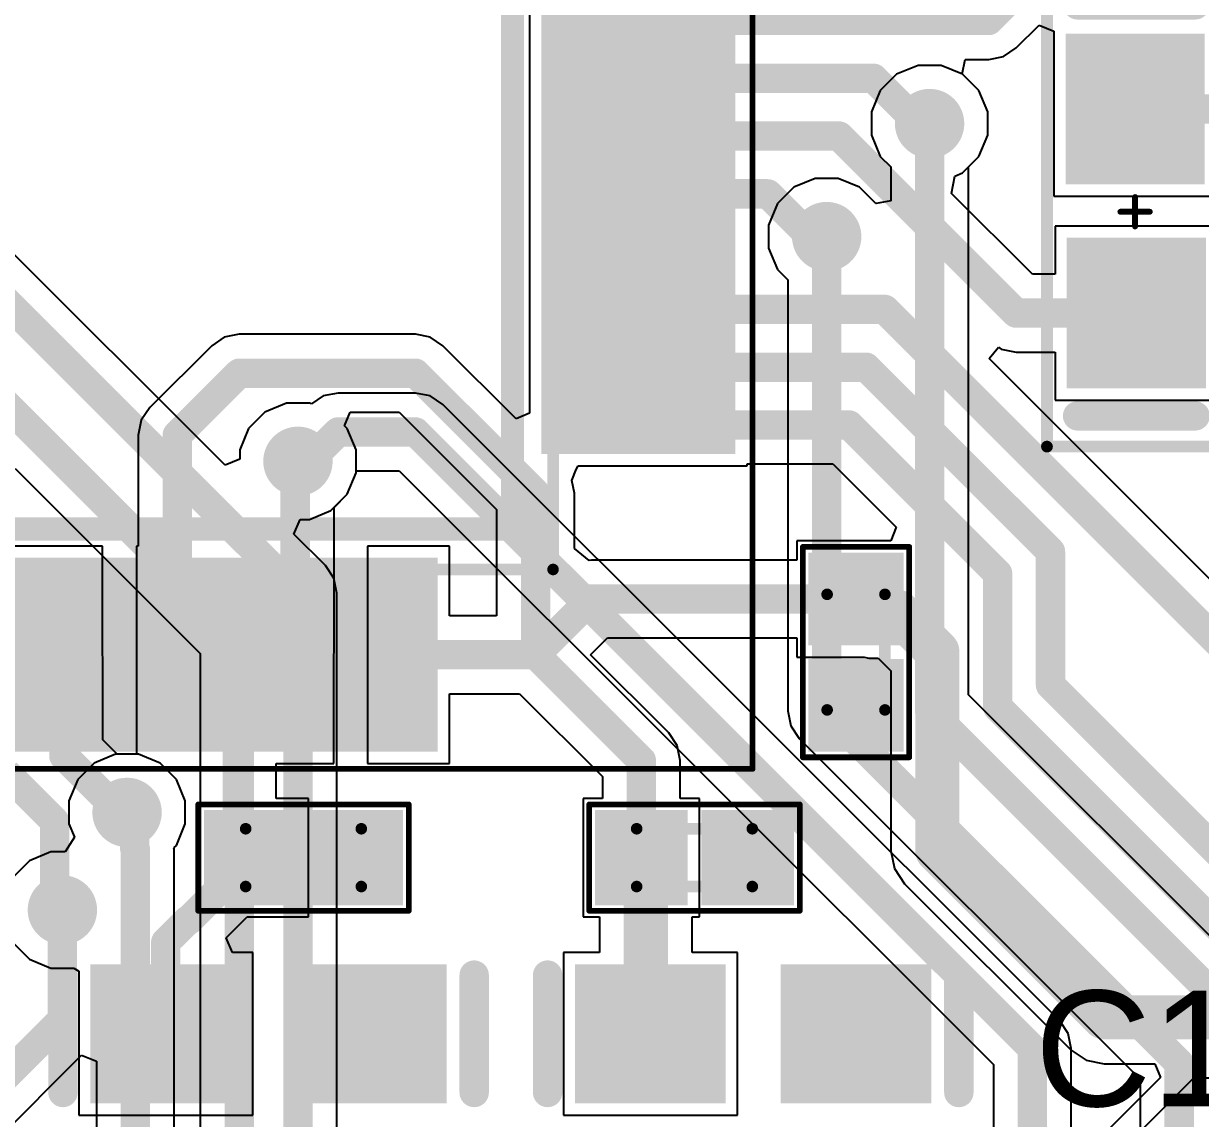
# Model space of a CAD drawing. Header units: millimetres. Extents: x -1.58 to 1.58, y -1.38 to 3.35.
# Drawn here: x 0.0166 to 0.4173, y 1.9712 to 2.3441 of the extents above; entities that cross this region are included whole.
import ezdxf

# ---------------------------------------------------------------- set-up
doc = ezdxf.new("R2010")
doc.units = ezdxf.units.MM
doc.header["$MEASUREMENT"] = 0
for name, color, linetype in [('BottomLayer', 5, 'Continuous'), ('Mechanical13', 56, 'Continuous'), ('Mechanical15', 56, 'Continuous'), ('TopLayer', 1, 'Continuous'), ('TopOverlay', 2, 'Continuous'), ('TopPaste', 8, 'Continuous'), ('TopSolder', 216, 'Continuous'), ('ViaHoleLayer', 16, 'Continuous')]:
    doc.layers.add(name, color=color, linetype=linetype)
doc.styles.add('Arial', font='arial.ttf', dxfattribs={"height": 0.2})

# ---------------------------------------------------------------- blocks, each defined once
blk = doc.blocks.new('RESISTOR_0603_33')
at = {"layer": 'TopLayer'}
for points in [[(-0.05618, -0.02012), (-0.05618, 0.01925), (-0.01287, 0.01925), (-0.01287, -0.02012)], [(0.01335, -0.01969), (0.01335, 0.01969), (0.05665, 0.01969), (0.05665, -0.01969)]]:
    blk.add_hatch(color=1, dxfattribs=at).paths.add_polyline_path(points)
at = {"layer": 'TopPaste'}
for points in [[(-0.05618, -0.02012), (-0.05618, 0.01925), (-0.01287, 0.01925), (-0.01287, -0.02012)], [(0.01335, -0.01969), (0.01335, 0.01969), (0.05665, 0.01969), (0.05665, -0.01969)]]:
    blk.add_hatch(color=8, dxfattribs=at).paths.add_polyline_path(points)
at = {"layer": 'TopSolder'}
for points in [[(-0.06018, -0.02412), (-0.06018, 0.02325), (-0.00887, 0.02325), (-0.00887, -0.02412)], [(0.00935, -0.02369), (0.00935, 0.02369), (0.06065, 0.02369), (0.06065, -0.02369)]]:
    blk.add_hatch(color=216, dxfattribs=at).paths.add_polyline_path(points)
at = {"layer": 'Mechanical15', "const_width": 0.004}
for points in [[(-0.08, 0.03), (-0.08, -0.03)], [(-0.08, 0.03), (0.08, 0.03)], [(0.08, 0.03), (0.08, -0.03)], [(-0.08, -0.03), (0.08, -0.03)]]:
    blk.add_lwpolyline(points, dxfattribs=at)
at = {"layer": 'Mechanical15', "const_width": 0.002}
for points in [[(-0.081, 0.03, 1), (-0.079, 0.03, 1)], [(-0.081, 0.03, 1), (-0.079, 0.03, 1)], [(0.079, 0.03, 1), (0.081, 0.03, 1)], [(0.079, 0.03, 1), (0.081, 0.03, 1)], [(-0.081, -0.03, 1), (-0.079, -0.03, 1)], [(-0.081, -0.03, 1), (-0.079, -0.03, 1)], [(0.079, -0.03, 1), (0.081, -0.03, 1)], [(0.079, -0.03, 1), (0.081, -0.03, 1)]]:
    blk.add_lwpolyline(points, format="xyb", close=True, dxfattribs=at)
at = {"layer": 'TopOverlay'}
for points, const_width in [([(-0.06953, 0.01957), (-0.06953, -0.02043)], 0.01), ([(0.07047, 0.01957), (0.07047, -0.02043)], 0.01), ([(0, 0.005), (0, -0.005)], 0.002), ([(-0.005, 0), (0.005, 0)], 0.002)]:
    blk.add_lwpolyline(points, dxfattribs=dict(at, const_width=const_width))
for points, const_width in [([(-0.07203, 0.01957, 1), (-0.06703, 0.01957, 1)], 0.005), ([(0.06797, 0.01957, 1), (0.07297, 0.01957, 1)], 0.005), ([(-0.0005, 0.005, 1), (0.0005, 0.005, 1)], 0.001), ([(-0.0055, 0, 1), (-0.0045, 0, 1)], 0.001), ([(0.0045, 0, 1), (0.0055, 0, 1)], 0.001), ([(-0.0005, -0.005, 1), (0.0005, -0.005, 1)], 0.001), ([(-0.07203, -0.02043, 1), (-0.06703, -0.02043, 1)], 0.005), ([(0.06797, -0.02043, 1), (0.07297, -0.02043, 1)], 0.005)]:
    blk.add_lwpolyline(points, format="xyb", close=True, dxfattribs=dict(at, const_width=const_width))
blk = doc.blocks.new('QFP50P1200X1200X160_64N_72')
at = {"layer": 'TopLayer'}
for points in [[(0.19687, -0.00394), (0.25494, -0.00394), (0.25494, -0.01575), (0.19687, -0.01575)], [(0.19687, -0.02362), (0.25494, -0.02362), (0.25494, -0.03543), (0.19687, -0.03543)], [(0.19687, -0.04331), (0.25494, -0.04331), (0.25494, -0.05512), (0.19687, -0.05512)], [(0.19687, -0.06299), (0.25494, -0.06299), (0.25494, -0.0748), (0.19687, -0.0748)], [(0.19687, -0.08268), (0.25494, -0.08268), (0.25494, -0.09449), (0.19687, -0.09449)], [(0.19687, -0.10236), (0.25494, -0.10236), (0.25494, -0.11417), (0.19687, -0.11417)], [(0.19687, -0.12205), (0.25494, -0.12205), (0.25494, -0.13386), (0.19687, -0.13386)], [(0.19687, -0.14173), (0.25494, -0.14173), (0.25494, -0.15354), (0.19687, -0.15354)], [(0.02362, -0.25494), (0.02362, -0.19687), (0.03543, -0.19687), (0.03543, -0.25494)], [(0.04331, -0.25494), (0.04331, -0.19687), (0.05512, -0.19687), (0.05512, -0.25494)], [(0.06299, -0.25494), (0.06299, -0.19687), (0.0748, -0.19687), (0.0748, -0.25494)], [(0.08268, -0.25494), (0.08268, -0.19687), (0.09449, -0.19687), (0.09449, -0.25494)], [(0.10236, -0.25494), (0.10236, -0.19687), (0.11417, -0.19687), (0.11417, -0.25494)], [(0.12205, -0.25494), (0.12205, -0.19687), (0.13386, -0.19687), (0.13386, -0.25494)], [(0.14173, -0.25494), (0.14173, -0.19687), (0.15354, -0.19687), (0.15354, -0.25494)]]:
    blk.add_hatch(color=1, dxfattribs=at).paths.add_polyline_path(points)
at = {"layer": 'TopPaste'}
for points in [[(0.19687, -0.00394), (0.25494, -0.00394), (0.25494, -0.01575), (0.19687, -0.01575)], [(0.19687, -0.02362), (0.25494, -0.02362), (0.25494, -0.03543), (0.19687, -0.03543)], [(0.19687, -0.04331), (0.25494, -0.04331), (0.25494, -0.05512), (0.19687, -0.05512)], [(0.19687, -0.06299), (0.25494, -0.06299), (0.25494, -0.0748), (0.19687, -0.0748)], [(0.19687, -0.08268), (0.25494, -0.08268), (0.25494, -0.09449), (0.19687, -0.09449)], [(0.19687, -0.10236), (0.25494, -0.10236), (0.25494, -0.11417), (0.19687, -0.11417)], [(0.19687, -0.12205), (0.25494, -0.12205), (0.25494, -0.13386), (0.19687, -0.13386)], [(0.19687, -0.14173), (0.25494, -0.14173), (0.25494, -0.15354), (0.19687, -0.15354)], [(0.02362, -0.25494), (0.02362, -0.19687), (0.03543, -0.19687), (0.03543, -0.25494)], [(0.04331, -0.25494), (0.04331, -0.19687), (0.05512, -0.19687), (0.05512, -0.25494)], [(0.06299, -0.25494), (0.06299, -0.19687), (0.0748, -0.19687), (0.0748, -0.25494)], [(0.08268, -0.25494), (0.08268, -0.19687), (0.09449, -0.19687), (0.09449, -0.25494)], [(0.10236, -0.25494), (0.10236, -0.19687), (0.11417, -0.19687), (0.11417, -0.25494)], [(0.12205, -0.25494), (0.12205, -0.19687), (0.13386, -0.19687), (0.13386, -0.25494)], [(0.14173, -0.25494), (0.14173, -0.19687), (0.15354, -0.19687), (0.15354, -0.25494)]]:
    blk.add_hatch(color=8, dxfattribs=at).paths.add_polyline_path(points)
at = {"layer": 'TopSolder'}
for points in [[(0.19287, 0.00006), (0.25894, 0.00006), (0.25894, -0.01975), (0.19287, -0.01975)], [(0.19287, -0.01962), (0.25894, -0.01962), (0.25894, -0.03943), (0.19287, -0.03943)], [(0.19287, -0.03931), (0.25894, -0.03931), (0.25894, -0.05912), (0.19287, -0.05912)], [(0.19287, -0.05899), (0.25894, -0.05899), (0.25894, -0.0788), (0.19287, -0.0788)], [(0.19287, -0.07868), (0.25894, -0.07868), (0.25894, -0.09849), (0.19287, -0.09849)], [(0.19287, -0.09836), (0.25894, -0.09836), (0.25894, -0.11817), (0.19287, -0.11817)], [(0.19287, -0.11805), (0.25894, -0.11805), (0.25894, -0.13786), (0.19287, -0.13786)], [(0.19287, -0.13773), (0.25894, -0.13773), (0.25894, -0.15754), (0.19287, -0.15754)], [(-0.00006, -0.25894), (-0.00006, -0.19287), (0.01975, -0.19287), (0.01975, -0.25894)], [(0.01962, -0.25894), (0.01962, -0.19287), (0.03943, -0.19287), (0.03943, -0.25894)], [(0.03931, -0.25894), (0.03931, -0.19287), (0.05912, -0.19287), (0.05912, -0.25894)], [(0.05899, -0.25894), (0.05899, -0.19287), (0.0788, -0.19287), (0.0788, -0.25894)], [(0.07868, -0.25894), (0.07868, -0.19287), (0.09849, -0.19287), (0.09849, -0.25894)], [(0.09836, -0.25894), (0.09836, -0.19287), (0.11817, -0.19287), (0.11817, -0.25894)], [(0.11805, -0.25894), (0.11805, -0.19287), (0.13786, -0.19287), (0.13786, -0.25894)], [(0.13773, -0.25894), (0.13773, -0.19287), (0.15754, -0.19287), (0.15754, -0.25894)]]:
    blk.add_hatch(color=216, dxfattribs=at).paths.add_polyline_path(points)
at = {"layer": 'Mechanical13', "const_width": 0.00394}
for points in [[(0.19685, -0.19685), (0.19685, 0.19685)], [(-0.19685, -0.19685), (0.19685, -0.19685)]]:
    blk.add_lwpolyline(points, dxfattribs=at)
at = {"layer": 'Mechanical13', "const_width": 0.00197}
blk.add_lwpolyline([(0.19587, -0.19685, 1), (0.19783, -0.19685, 1)], format="xyb", close=True, dxfattribs=at)
blk.add_lwpolyline([(0.19587, -0.19685, 1), (0.19783, -0.19685, 1)], format="xyb", close=True, dxfattribs=at)
at = {"layer": 'Mechanical15', "const_width": 0.00197}
for points in [[(0.26476, -0.26476), (0.26476, 0.26476)], [(-0.26476, -0.26476), (0.26476, -0.26476)]]:
    blk.add_lwpolyline(points, dxfattribs=at)
at = {"layer": 'Mechanical15', "const_width": 0.000984}
blk.add_lwpolyline([(0.26427, -0.26476, 1), (0.26526, -0.26476, 1)], format="xyb", close=True, dxfattribs=at)
blk.add_lwpolyline([(0.26427, -0.26476, 1), (0.26526, -0.26476, 1)], format="xyb", close=True, dxfattribs=at)
at = {"layer": 'TopOverlay', "const_width": 0.00787}
for points in [[(0.18307, -0.18307), (0.18307, 0.18307)], [(-0.18307, -0.18307), (0.18307, -0.18307)]]:
    blk.add_lwpolyline(points, dxfattribs=at)
at = {"layer": 'TopOverlay', "const_width": 0.00394}
blk.add_lwpolyline([(0.1811, -0.18307, 1), (0.18504, -0.18307, 1)], format="xyb", close=True, dxfattribs=at)
blk.add_lwpolyline([(0.1811, -0.18307, 1), (0.18504, -0.18307, 1)], format="xyb", close=True, dxfattribs=at)
blk = doc.blocks.new('CAP_0402_92')
at = {"layer": 'TopLayer'}
for points in [[(-0.02992, -0.0122), (-0.02992, 0.0122), (-0.0063, 0.0122), (-0.0063, -0.0122)], [(0.0063, -0.0122), (0.0063, 0.0122), (0.02992, 0.0122), (0.02992, -0.0122)]]:
    blk.add_hatch(color=1, dxfattribs=at).paths.add_polyline_path(points)
at = {"layer": 'TopPaste'}
for points in [[(-0.02992, -0.0122), (-0.02992, 0.0122), (-0.0063, 0.0122), (-0.0063, -0.0122)], [(0.0063, -0.0122), (0.0063, 0.0122), (0.02992, 0.0122), (0.02992, -0.0122)]]:
    blk.add_hatch(color=8, dxfattribs=at).paths.add_polyline_path(points)
at = {"layer": 'TopSolder'}
for points in [[(-0.03392, -0.0162), (-0.03392, 0.0162), (-0.0023, 0.0162), (-0.0023, -0.0162)], [(0.0023, -0.0162), (0.0023, 0.0162), (0.03392, 0.0162), (0.03392, -0.0162)]]:
    blk.add_hatch(color=216, dxfattribs=at).paths.add_polyline_path(points)
at = {"layer": 'Mechanical13', "const_width": 0.00394}
for points in [[(-0.01969, 0.00984), (-0.01969, -0.00984)], [(-0.01969, 0.00984), (0.01969, 0.00984)], [(0.01969, 0.00984), (0.01969, -0.00984)], [(-0.01969, -0.00984), (0.01969, -0.00984)]]:
    blk.add_lwpolyline(points, dxfattribs=at)
at = {"layer": 'Mechanical13', "const_width": 0.00197}
for points in [[(-0.02067, 0.00984, 1), (-0.0187, 0.00984, 1)], [(-0.02067, 0.00984, 1), (-0.0187, 0.00984, 1)], [(0.0187, 0.00984, 1), (0.02067, 0.00984, 1)], [(0.0187, 0.00984, 1), (0.02067, 0.00984, 1)], [(-0.02067, -0.00984, 1), (-0.0187, -0.00984, 1)], [(-0.02067, -0.00984, 1), (-0.0187, -0.00984, 1)], [(0.0187, -0.00984, 1), (0.02067, -0.00984, 1)], [(0.0187, -0.00984, 1), (0.02067, -0.00984, 1)]]:
    blk.add_lwpolyline(points, format="xyb", close=True, dxfattribs=at)
at = {"layer": 'Mechanical15', "const_width": 0.00197}
for points in [[(-0.03583, 0.01811), (-0.03583, -0.01811)], [(-0.03583, 0.01811), (0.03583, 0.01811)], [(0.03583, 0.01811), (0.03583, -0.01811)], [(-0.03583, -0.01811), (0.03583, -0.01811)]]:
    blk.add_lwpolyline(points, dxfattribs=at)
at = {"layer": 'Mechanical15', "const_width": 0.000984}
for points in [[(-0.03632, 0.01811, 1), (-0.03533, 0.01811, 1)], [(-0.03632, 0.01811, 1), (-0.03533, 0.01811, 1)], [(0.03533, 0.01811, 1), (0.03632, 0.01811, 1)], [(0.03533, 0.01811, 1), (0.03632, 0.01811, 1)], [(-0.03632, -0.01811, 1), (-0.03533, -0.01811, 1)], [(-0.03632, -0.01811, 1), (-0.03533, -0.01811, 1)], [(0.03533, -0.01811, 1), (0.03632, -0.01811, 1)], [(0.03533, -0.01811, 1), (0.03632, -0.01811, 1)]]:
    blk.add_lwpolyline(points, format="xyb", close=True, dxfattribs=at)
blk = doc.blocks.new('CAP_0402_97')
at = {"layer": 'TopLayer'}
for points in [[(-0.02992, -0.0122), (-0.02992, 0.0122), (-0.0063, 0.0122), (-0.0063, -0.0122)], [(0.0063, -0.0122), (0.0063, 0.0122), (0.02992, 0.0122), (0.02992, -0.0122)]]:
    blk.add_hatch(color=1, dxfattribs=at).paths.add_polyline_path(points)
at = {"layer": 'TopPaste'}
for points in [[(-0.02992, -0.0122), (-0.02992, 0.0122), (-0.0063, 0.0122), (-0.0063, -0.0122)], [(0.0063, -0.0122), (0.0063, 0.0122), (0.02992, 0.0122), (0.02992, -0.0122)]]:
    blk.add_hatch(color=8, dxfattribs=at).paths.add_polyline_path(points)
at = {"layer": 'TopSolder'}
for points in [[(-0.03392, -0.0162), (-0.03392, 0.0162), (-0.0023, 0.0162), (-0.0023, -0.0162)], [(0.0023, -0.0162), (0.0023, 0.0162), (0.03392, 0.0162), (0.03392, -0.0162)]]:
    blk.add_hatch(color=216, dxfattribs=at).paths.add_polyline_path(points)
at = {"layer": 'Mechanical13', "const_width": 0.00394}
for points in [[(-0.01969, 0.00984), (-0.01969, -0.00984)], [(0.01969, 0.00984), (-0.01969, 0.00984)], [(0.01969, 0.00984), (0.01969, -0.00984)], [(0.01969, -0.00984), (-0.01969, -0.00984)]]:
    blk.add_lwpolyline(points, dxfattribs=at)
at = {"layer": 'Mechanical13', "const_width": 0.00197}
for points in [[(-0.02067, 0.00984, 1), (-0.0187, 0.00984, 1)], [(-0.02067, 0.00984, 1), (-0.0187, 0.00984, 1)], [(0.0187, 0.00984, 1), (0.02067, 0.00984, 1)], [(0.0187, 0.00984, 1), (0.02067, 0.00984, 1)], [(-0.02067, -0.00984, 1), (-0.0187, -0.00984, 1)], [(-0.02067, -0.00984, 1), (-0.0187, -0.00984, 1)], [(0.0187, -0.00984, 1), (0.02067, -0.00984, 1)], [(0.0187, -0.00984, 1), (0.02067, -0.00984, 1)]]:
    blk.add_lwpolyline(points, format="xyb", close=True, dxfattribs=at)
at = {"layer": 'Mechanical15', "const_width": 0.00197}
for points in [[(-0.03583, 0.01811), (-0.03583, -0.01811)], [(0.03583, 0.01811), (-0.03583, 0.01811)], [(0.03583, 0.01811), (0.03583, -0.01811)], [(0.03583, -0.01811), (-0.03583, -0.01811)]]:
    blk.add_lwpolyline(points, dxfattribs=at)
at = {"layer": 'Mechanical15', "const_width": 0.000984}
for points in [[(-0.03632, 0.01811, 1), (-0.03533, 0.01811, 1)], [(-0.03632, 0.01811, 1), (-0.03533, 0.01811, 1)], [(0.03533, 0.01811, 1), (0.03632, 0.01811, 1)], [(0.03533, 0.01811, 1), (0.03632, 0.01811, 1)], [(-0.03632, -0.01811, 1), (-0.03533, -0.01811, 1)], [(-0.03632, -0.01811, 1), (-0.03533, -0.01811, 1)], [(0.03533, -0.01811, 1), (0.03632, -0.01811, 1)], [(0.03533, -0.01811, 1), (0.03632, -0.01811, 1)]]:
    blk.add_lwpolyline(points, format="xyb", close=True, dxfattribs=at)
blk = doc.blocks.new('C_________0603_98')
at = {"layer": 'TopLayer'}
for points in [[(-0.05665, -0.01969), (-0.05665, 0.01969), (-0.01335, 0.01969), (-0.01335, -0.01969)], [(0.01335, -0.01969), (0.01335, 0.01969), (0.05665, 0.01969), (0.05665, -0.01969)]]:
    blk.add_hatch(color=1, dxfattribs=at).paths.add_polyline_path(points)
at = {"layer": 'TopPaste'}
for points in [[(-0.05665, -0.01969), (-0.05665, 0.01969), (-0.01335, 0.01969), (-0.01335, -0.01969)], [(0.01335, -0.01969), (0.01335, 0.01969), (0.05665, 0.01969), (0.05665, -0.01969)]]:
    blk.add_hatch(color=8, dxfattribs=at).paths.add_polyline_path(points)
at = {"layer": 'TopSolder'}
for points in [[(-0.06065, -0.02369), (-0.06065, 0.02369), (-0.00935, 0.02369), (-0.00935, -0.02369)], [(0.00935, -0.02369), (0.00935, 0.02369), (0.06065, 0.02369), (0.06065, -0.02369)]]:
    blk.add_hatch(color=216, dxfattribs=at).paths.add_polyline_path(points)
at = {"layer": 'TopOverlay', "const_width": 0.01}
for points in [[(-0.07, 0.02), (-0.07, -0.02)], [(0.07, 0.02), (0.07, -0.02)]]:
    blk.add_lwpolyline(points, dxfattribs=at)
at = {"layer": 'TopOverlay', "const_width": 0.005}
for points in [[(-0.0725, 0.02, 1), (-0.0675, 0.02, 1)], [(0.0675, 0.02, 1), (0.0725, 0.02, 1)], [(-0.0725, -0.02, 1), (-0.0675, -0.02, 1)], [(0.0675, -0.02, 1), (0.0725, -0.02, 1)]]:
    blk.add_lwpolyline(points, format="xyb", close=True, dxfattribs=at)
blk = doc.blocks.new('CAP_0402_99')
at = {"layer": 'TopLayer'}
for points in [[(-0.02992, -0.0122), (-0.02992, 0.0122), (-0.0063, 0.0122), (-0.0063, -0.0122)], [(0.0063, -0.0122), (0.0063, 0.0122), (0.02992, 0.0122), (0.02992, -0.0122)]]:
    blk.add_hatch(color=1, dxfattribs=at).paths.add_polyline_path(points)
at = {"layer": 'TopPaste'}
for points in [[(-0.02992, -0.0122), (-0.02992, 0.0122), (-0.0063, 0.0122), (-0.0063, -0.0122)], [(0.0063, -0.0122), (0.0063, 0.0122), (0.02992, 0.0122), (0.02992, -0.0122)]]:
    blk.add_hatch(color=8, dxfattribs=at).paths.add_polyline_path(points)
at = {"layer": 'TopSolder'}
for points in [[(-0.03392, -0.0162), (-0.03392, 0.0162), (-0.0023, 0.0162), (-0.0023, -0.0162)], [(0.0023, -0.0162), (0.0023, 0.0162), (0.03392, 0.0162), (0.03392, -0.0162)]]:
    blk.add_hatch(color=216, dxfattribs=at).paths.add_polyline_path(points)
at = {"layer": 'Mechanical13', "const_width": 0.00394}
for points in [[(-0.01969, 0.00984), (-0.01969, -0.00984)], [(0.01969, 0.00984), (-0.01969, 0.00984)], [(0.01969, 0.00984), (0.01969, -0.00984)], [(0.01969, -0.00984), (-0.01969, -0.00984)]]:
    blk.add_lwpolyline(points, dxfattribs=at)
at = {"layer": 'Mechanical13', "const_width": 0.00197}
for points in [[(-0.02067, 0.00984, 1), (-0.0187, 0.00984, 1)], [(-0.02067, 0.00984, 1), (-0.0187, 0.00984, 1)], [(0.0187, 0.00984, 1), (0.02067, 0.00984, 1)], [(0.0187, 0.00984, 1), (0.02067, 0.00984, 1)], [(-0.02067, -0.00984, 1), (-0.0187, -0.00984, 1)], [(-0.02067, -0.00984, 1), (-0.0187, -0.00984, 1)], [(0.0187, -0.00984, 1), (0.02067, -0.00984, 1)], [(0.0187, -0.00984, 1), (0.02067, -0.00984, 1)]]:
    blk.add_lwpolyline(points, format="xyb", close=True, dxfattribs=at)
at = {"layer": 'Mechanical15', "const_width": 0.00197}
for points in [[(-0.03583, 0.01811), (-0.03583, -0.01811)], [(0.03583, 0.01811), (-0.03583, 0.01811)], [(0.03583, 0.01811), (0.03583, -0.01811)], [(0.03583, -0.01811), (-0.03583, -0.01811)]]:
    blk.add_lwpolyline(points, dxfattribs=at)
at = {"layer": 'Mechanical15', "const_width": 0.000984}
for points in [[(-0.03632, 0.01811, 1), (-0.03533, 0.01811, 1)], [(-0.03632, 0.01811, 1), (-0.03533, 0.01811, 1)], [(0.03533, 0.01811, 1), (0.03632, 0.01811, 1)], [(0.03533, 0.01811, 1), (0.03632, 0.01811, 1)], [(-0.03632, -0.01811, 1), (-0.03533, -0.01811, 1)], [(-0.03632, -0.01811, 1), (-0.03533, -0.01811, 1)], [(0.03533, -0.01811, 1), (0.03632, -0.01811, 1)], [(0.03533, -0.01811, 1), (0.03632, -0.01811, 1)]]:
    blk.add_lwpolyline(points, format="xyb", close=True, dxfattribs=at)
blk = doc.blocks.new('C_________0603_100')
at = {"layer": 'TopLayer'}
for points in [[(-0.05665, -0.01969), (-0.05665, 0.01969), (-0.01335, 0.01969), (-0.01335, -0.01969)], [(0.01335, -0.01969), (0.01335, 0.01969), (0.05665, 0.01969), (0.05665, -0.01969)]]:
    blk.add_hatch(color=1, dxfattribs=at).paths.add_polyline_path(points)
at = {"layer": 'TopPaste'}
for points in [[(-0.05665, -0.01969), (-0.05665, 0.01969), (-0.01335, 0.01969), (-0.01335, -0.01969)], [(0.01335, -0.01969), (0.01335, 0.01969), (0.05665, 0.01969), (0.05665, -0.01969)]]:
    blk.add_hatch(color=8, dxfattribs=at).paths.add_polyline_path(points)
at = {"layer": 'TopSolder'}
for points in [[(-0.06065, -0.02369), (-0.06065, 0.02369), (-0.00935, 0.02369), (-0.00935, -0.02369)], [(0.00935, -0.02369), (0.00935, 0.02369), (0.06065, 0.02369), (0.06065, -0.02369)]]:
    blk.add_hatch(color=216, dxfattribs=at).paths.add_polyline_path(points)
at = {"layer": 'TopOverlay', "const_width": 0.01}
for points in [[(-0.07, 0.02), (-0.07, -0.02)], [(0.07, 0.02), (0.07, -0.02)]]:
    blk.add_lwpolyline(points, dxfattribs=at)
at = {"layer": 'TopOverlay', "const_width": 0.005}
for points in [[(-0.0725, 0.02, 1), (-0.0675, 0.02, 1)], [(0.0675, 0.02, 1), (0.0725, 0.02, 1)], [(-0.0725, -0.02, 1), (-0.0675, -0.02, 1)], [(0.0675, -0.02, 1), (0.0725, -0.02, 1)]]:
    blk.add_lwpolyline(points, format="xyb", close=True, dxfattribs=at)

msp = doc.modelspace()

# ---------------------------------------------------------------- hatches: boundary and pattern name
at = {"layer": 'BottomLayer'}
h = msp.add_hatch(color=5, dxfattribs=at)
edge = h.paths.add_edge_path()
edge.add_arc((0.32504, 2.31004), 0.01181, 0, 360)
h = msp.add_hatch(color=5, dxfattribs=at)
edge = h.paths.add_edge_path()
edge.add_arc((0.29, 2.27154), 0.01181, 0, 360)
h = msp.add_hatch(color=5, dxfattribs=at)
edge = h.paths.add_edge_path()
edge.add_arc((0.11, 2.195), 0.01181, 0, 360)
h = msp.add_hatch(color=5, dxfattribs=at)
edge = h.paths.add_edge_path()
edge.add_arc((0.05182, 2.07541), 0.01181, 0, 360)
h = msp.add_hatch(color=5, dxfattribs=at)
edge = h.paths.add_edge_path()
edge.add_arc((0.02981, 2.04217), 0.01181, 0, 360)
at = {"layer": 'TopLayer'}
h = msp.add_hatch(color=1, dxfattribs=at)
edge = h.paths.add_edge_path()
edge.add_arc((0.32504, 2.31004), 0.01181, 0, 360)
h = msp.add_hatch(color=1, dxfattribs=at)
edge = h.paths.add_edge_path()
edge.add_arc((0.29, 2.27154), 0.01181, 0, 360)
h = msp.add_hatch(color=1, dxfattribs=at)
edge = h.paths.add_edge_path()
edge.add_arc((0.11, 2.195), 0.01181, 0, 360)
h = msp.add_hatch(color=1, dxfattribs=at)
edge = h.paths.add_edge_path()
edge.add_arc((0.05182, 2.07541), 0.01181, 0, 360)
h = msp.add_hatch(color=1, dxfattribs=at)
edge = h.paths.add_edge_path()
edge.add_arc((0.02981, 2.04217), 0.01181, 0, 360)
at = {"layer": 'ViaHoleLayer'}
h = msp.add_hatch(color=16, dxfattribs=at)
edge = h.paths.add_edge_path()
edge.add_arc((0.32504, 2.31004), 0.00591, 0, 360)
h = msp.add_hatch(color=16, dxfattribs=at)
edge = h.paths.add_edge_path()
edge.add_arc((0.29, 2.27154), 0.00591, 0, 360)
h = msp.add_hatch(color=16, dxfattribs=at)
edge = h.paths.add_edge_path()
edge.add_arc((0.11, 2.195), 0.00591, 0, 360)
h = msp.add_hatch(color=16, dxfattribs=at)
edge = h.paths.add_edge_path()
edge.add_arc((0.05182, 2.07541), 0.00591, 0, 360)
h = msp.add_hatch(color=16, dxfattribs=at)
edge = h.paths.add_edge_path()
edge.add_arc((0.02981, 2.04217), 0.00591, 0, 360)

# ---------------------------------------------------------------- linework, layer by layer
at = {"layer": 'BottomLayer'}
for p, q in [((0.08519, 2.19364), (-0.09519, 2.37402)), ((0.3211, 2.32985), (0.31382, 2.32684)), ((0.32898, 2.32985), (0.3211, 2.32985)), ((0.33627, 2.32684), (0.32898, 2.32985)), ((0.31382, 2.32684), (0.30825, 2.32127)), ((0.34184, 2.32127), (0.33627, 2.32684)), ((0.30825, 2.32127), (0.30523, 2.31398)), ((0.34486, 2.31398), (0.34184, 2.32127)), ((0.30523, 2.31398), (0.30523, 2.3061)), ((0.34486, 2.3061), (0.34486, 2.31398)), ((0.30523, 2.3061), (0.30825, 2.29882)), ((0.34184, 2.29882), (0.34486, 2.3061)), ((0.30825, 2.29882), (0.31179, 2.29528)), ((0.3383, 2.29528), (0.34184, 2.29882)), ((0.31179, 2.29528), (0.31179, 2.28377)), ((0.3383, 2.11545), (0.3383, 2.29528)), ((0.27878, 2.28834), (0.27321, 2.28277)), ((0.28606, 2.29135), (0.27878, 2.28834)), ((0.29394, 2.29135), (0.28606, 2.29135)), ((0.30122, 2.28834), (0.29394, 2.29135)), ((0.30679, 2.28277), (0.30122, 2.28834)), ((0.27321, 2.28277), (0.27019, 2.27548)), ((0.30682, 2.28277), (0.30679, 2.28277)), ((0.31179, 2.28377), (0.30682, 2.28277)), ((0.27019, 2.27548), (0.27019, 2.2676)), ((0.27019, 2.2676), (0.27321, 2.26032)), ((0.27321, 2.26032), (0.27675, 2.25678)), ((0.27675, 2.25678), (0.27675, 2.11)), ((0.11861, 2.21725), (0.11458, 2.21455)), ((0.12369, 2.21825), (0.11861, 2.21725)), ((0.15, 2.21825), (0.12369, 2.21825)), ((0.15507, 2.21725), (0.15, 2.21825)), ((0.15937, 2.21437), (0.15507, 2.21725)), ((0.09878, 2.21179), (0.09321, 2.20622)), ((0.10606, 2.21481), (0.09878, 2.21179)), ((0.11394, 2.21481), (0.10606, 2.21481)), ((0.11458, 2.21455), (0.11394, 2.21481)), ((0.36937, 2.00437), (0.15937, 2.21437)), ((0.09321, 2.20622), (0.09019, 2.19894)), ((0.09019, 2.19572), (0.08519, 2.19364)), ((0.09019, 2.19894), (0.09019, 2.19572)), ((0.01374, 2.19251), (0.07675, 2.12951)), ((0.12981, 2.19106), (0.12981, 2.19175)), ((0.12981, 2.19175), (0.14451, 2.19175)), ((0.14451, 2.19175), (0.34675, 1.98951)), ((0.12679, 2.18378), (0.12981, 2.19106)), ((0.12122, 2.17821), (0.12679, 2.18378)), ((0.11394, 2.17519), (0.12122, 2.17821)), ((0.10864, 2.17019), (0.11072, 2.17519)), ((0.11072, 2.17519), (0.11394, 2.17519)), ((0.11937, 2.15946), (0.10864, 2.17019)), ((0.12225, 2.15516), (0.11937, 2.15946)), ((0.12325, 2.15009), (0.12225, 2.15516)), ((0.12325, 1.51976), (0.12325, 2.15009)), ((0.07675, 2.12951), (0.07675, 1.86724)), ((0.44437, 2.00937), (0.3383, 2.11545)), ((0.27675, 2.11), (0.27775, 2.10493)), ((0.27775, 2.10493), (0.28063, 2.10063)), ((0.28063, 2.10063), (0.39675, 1.98451)), ((0.0406, 2.0922), (0.03503, 2.08663)), ((0.04788, 2.09522), (0.0406, 2.0922)), ((0.05576, 2.09522), (0.04788, 2.09522)), ((0.06304, 2.0922), (0.05576, 2.09522)), ((0.06862, 2.08663), (0.06304, 2.0922)), ((0.03503, 2.08663), (0.03201, 2.07935)), ((0.07163, 2.07935), (0.06862, 2.08663)), ((0.03201, 2.07935), (0.03201, 2.07147)), ((0.07163, 2.07147), (0.07163, 2.07935)), ((0.03201, 2.07147), (0.03389, 2.06693)), ((0.06862, 2.06419), (0.07163, 2.07147)), ((0.03389, 2.06693), (0.0307, 2.06198)), ((0.0678, 2.06337), (0.06862, 2.06419)), ((0.02587, 2.06198), (0.01859, 2.05897)), ((0.0307, 2.06198), (0.02587, 2.06198)), ((0.06788, 2.06298), (0.0678, 2.06337)), ((0.06788, 1.86217), (0.06788, 2.06298)), ((0.01859, 2.05897), (0.01302, 2.0534)), ((0.37225, 2.00007), (0.36937, 2.00437)), ((0.37325, 1.995), (0.37225, 2.00007)), ((-0.03175, 1.9246), (0.03637, 1.99271)), ((0.03637, 1.99271), (0.04137, 1.99064)), ((0.37325, 1.44976), (0.37325, 1.995)), ((0.04137, 1.99064), (0.04137, 1.46038)), ((0.34675, 1.98951), (0.34675, 1.44976)), ((0.39675, 1.98451), (0.39675, 1.25586))]:
    msp.add_line(p, q, dxfattribs=at)
at = {"layer": 'BottomLayer', "const_width": 0.01}
for points in [[(-0.11496, 2.37504), (0.11, 2.15009)], [(-0.105, 2.33), (0.09, 2.135)], [(0.32504, 2.10996), (0.32504, 2.31004)], [(0.29, 2.11), (0.29, 2.27154)], [(0.11369, 2.195), (0.12369, 2.205)], [(0.12369, 2.205), (0.15, 2.205)], [(0.15, 2.205), (0.36, 1.995)], [(0.11, 2.195), (0.11369, 2.195)], [(0.11, 1.505), (0.11, 2.15009)], [(0.09, 1.86175), (0.09, 2.135)], [(0.29, 2.11), (0.41, 1.99)], [(0.32504, 2.10996), (0.435, 2)], [(0.05182, 2.07541), (0.05443, 2.0728)], [(0.05443, 2.06317), (0.05443, 2.0728)], [(0.05443, 2.06317), (0.05462, 2.06298)], [(0.05462, 1.46038), (0.05462, 2.06298)], [(0.02981, 2.0049), (0.02981, 2.04217)], [(-0.045, 1.93009), (0.02981, 2.0049)], [(0.36, 1.435), (0.36, 1.995)], [(0.41, 1.25586), (0.41, 1.99)]]:
    msp.add_lwpolyline(points, dxfattribs=at)
at = {"layer": 'BottomLayer', "const_width": 0.005}
for points in [[(0.32254, 2.31004, 1), (0.32754, 2.31004, 1)], [(0.2875, 2.27154, 1), (0.2925, 2.27154, 1)], [(0.12119, 2.205, 1), (0.12619, 2.205, 1)], [(0.12119, 2.205, 1), (0.12619, 2.205, 1)], [(0.1475, 2.205, 1), (0.1525, 2.205, 1)], [(0.1475, 2.205, 1), (0.1525, 2.205, 1)], [(0.1075, 2.195, 1), (0.1125, 2.195, 1)], [(0.11119, 2.195, 1), (0.11619, 2.195, 1)], [(0.11119, 2.195, 1), (0.11619, 2.195, 1)], [(0.1075, 2.15009, 1), (0.1125, 2.15009, 1)], [(0.1075, 2.15009, 1), (0.1125, 2.15009, 1)], [(0.0875, 2.135, 1), (0.0925, 2.135, 1)], [(0.0875, 2.135, 1), (0.0925, 2.135, 1)], [(0.2875, 2.11, 1), (0.2925, 2.11, 1)], [(0.2875, 2.11, 1), (0.2925, 2.11, 1)], [(0.32254, 2.10996, 1), (0.32754, 2.10996, 1)], [(0.32254, 2.10996, 1), (0.32754, 2.10996, 1)], [(0.04932, 2.07541, 1), (0.05432, 2.07541, 1)], [(0.05193, 2.0728, 1), (0.05693, 2.0728, 1)], [(0.05193, 2.0728, 1), (0.05693, 2.0728, 1)], [(0.05193, 2.06317, 1), (0.05693, 2.06317, 1)], [(0.05193, 2.06317, 1), (0.05693, 2.06317, 1)], [(0.05212, 2.06298, 1), (0.05712, 2.06298, 1)], [(0.05212, 2.06298, 1), (0.05712, 2.06298, 1)], [(0.02731, 2.04217, 1), (0.03231, 2.04217, 1)], [(0.02731, 2.0049, 1), (0.03231, 2.0049, 1)], [(0.02731, 2.0049, 1), (0.03231, 2.0049, 1)], [(0.3575, 1.995, 1), (0.3625, 1.995, 1)], [(0.3575, 1.995, 1), (0.3625, 1.995, 1)], [(0.4075, 1.99, 1), (0.4125, 1.99, 1)], [(0.4075, 1.99, 1), (0.4125, 1.99, 1)]]:
    msp.add_lwpolyline(points, format="xyb", close=True, dxfattribs=at)
at = {"layer": 'TopLayer'}
for p, q in [((0.18887, 2.37062), (0.18887, 2.33125)), ((0.35453, 2.33579), (0.36231, 2.34357)), ((0.36231, 2.34357), (0.36731, 2.3415)), ((0.36731, 2.3415), (0.36732, 2.34128)), ((0.36732, 2.34128), (0.36731, 2.34128)), ((0.36731, 2.34128), (0.36732, 2.34096)), ((0.36732, 2.34096), (0.36732, 2.28535)), ((0.34516, 2.3319), (0.35023, 2.33291)), ((0.35023, 2.33291), (0.35453, 2.33579)), ((0.18887, 2.33125), (0.18887, 2.29188)), ((0.33611, 2.3269), (0.33711, 2.3319)), ((0.33711, 2.3319), (0.34516, 2.3319)), ((0.33627, 2.32684), (0.33611, 2.3269)), ((0.34184, 2.32127), (0.33627, 2.32684)), ((0.34486, 2.31398), (0.34184, 2.32127)), ((0.34486, 2.3061), (0.34486, 2.31398)), ((0.34184, 2.29882), (0.34486, 2.3061)), ((0.33627, 2.29325), (0.34184, 2.29882)), ((0.18887, 2.29188), (0.18887, 2.25251)), ((0.33248, 2.28627), (0.33365, 2.29217)), ((0.33365, 2.29217), (0.33627, 2.29325)), ((0.36002, 2.25873), (0.33248, 2.28627)), ((0.36732, 2.28535), (0.42268, 2.28535)), ((0.42312, 2.27513), (0.36775, 2.27513)), ((0.36775, 2.27513), (0.36775, 2.25873)), ((0.36775, 2.25873), (0.36002, 2.25873)), ((0.18887, 2.25251), (0.18887, 2.21141)), ((0.08493, 2.23725), (0.08063, 2.23437)), ((0.09, 2.23825), (0.08493, 2.23725)), ((0.15, 2.23825), (0.09, 2.23825)), ((0.15507, 2.23725), (0.15, 2.23825)), ((0.15937, 2.23437), (0.15507, 2.23725)), ((0.08063, 2.23437), (0.05953, 2.21327)), ((0.18425, 2.20949), (0.15937, 2.23437)), ((0.34527, 2.23001), (0.34846, 2.23389)), ((0.34846, 2.23389), (0.34946, 2.23323)), ((0.34946, 2.23323), (0.35453, 2.23222)), ((0.35453, 2.23222), (0.36775, 2.23222)), ((0.36775, 2.23222), (0.36775, 2.21582)), ((0.42868, 2.1466), (0.34527, 2.23001)), ((0.36775, 2.21582), (0.42312, 2.21582)), ((0.05953, 2.21327), (0.05665, 2.20897)), ((0.12589, 2.20713), (0.1278, 2.21175)), ((0.1278, 2.21175), (0.14451, 2.21175)), ((0.14451, 2.21175), (0.17765, 2.1786)), ((0.05665, 2.20897), (0.05564, 2.2039)), ((0.18887, 2.21141), (0.18425, 2.20949)), ((0.05564, 2.2039), (0.05564, 2.16613)), ((0.12679, 2.20622), (0.12589, 2.20713)), ((0.12981, 2.19894), (0.12679, 2.20622)), ((0.12981, 2.19106), (0.12981, 2.19894)), ((0.20329, 2.18846), (0.20476, 2.19217)), ((0.20476, 2.19217), (0.20544, 2.19346)), ((0.20544, 2.19346), (0.26294, 2.19346)), ((0.26294, 2.19346), (0.26294, 2.19411)), ((0.26294, 2.19411), (0.29215, 2.19411)), ((0.29215, 2.19411), (0.31371, 2.17254)), ((0.12679, 2.18378), (0.12981, 2.19106)), ((0.20416, 2.18409), (0.20329, 2.18846)), ((0.1223, 2.17929), (0.12679, 2.18378)), ((0.20416, 2.16532), (0.20416, 2.18409)), ((0.1223, 2.12987), (0.1223, 2.17929)), ((0.17765, 2.1786), (0.17765, 2.14235)), ((0.31371, 2.17254), (0.3118, 2.16792)), ((0.3118, 2.16792), (0.2798, 2.16792)), ((0.2798, 2.16792), (0.2798, 2.16136)), ((0.04343, 2.16613), (0.0053, 2.16613)), ((0.04343, 2.12896), (0.04343, 2.16613)), ((0.05564, 2.16613), (0.05499, 2.16613)), ((0.05499, 2.16613), (0.05499, 2.09522)), ((0.16154, 2.16613), (0.13373, 2.16613)), ((0.13373, 2.16613), (0.13373, 2.09206)), ((0.16154, 2.14235), (0.16154, 2.16613)), ((0.20916, 2.16121), (0.20416, 2.16532)), ((0.20992, 2.16136), (0.20916, 2.16121)), ((0.2798, 2.16136), (0.20992, 2.16136)), ((0.17765, 2.14235), (0.16154, 2.14235)), ((0.20965, 2.12909), (0.21541, 2.13486)), ((0.21541, 2.13486), (0.2798, 2.13486)), ((0.2798, 2.13486), (0.2798, 2.1283)), ((0.04356, 2.12832), (0.04343, 2.12896)), ((0.04356, 2.10016), (0.04356, 2.12832)), ((0.12217, 2.12923), (0.1223, 2.12987)), ((0.12217, 2.09206), (0.12217, 2.12923)), ((0.23626, 2.10248), (0.20965, 2.12909)), ((0.2798, 2.1283), (0.30278, 2.1283)), ((0.30278, 2.1283), (0.30431, 2.128)), ((0.30431, 2.128), (0.30748, 2.128)), ((0.30748, 2.128), (0.3119, 2.12358)), ((0.3119, 2.12358), (0.3119, 2.0623)), ((0.16154, 2.09206), (0.16154, 2.11584)), ((0.16154, 2.11584), (0.18542, 2.11584)), ((0.18542, 2.11584), (0.21364, 2.08762)), ((0.04851, 2.09522), (0.04356, 2.10016)), ((0.23914, 2.09818), (0.23626, 2.10248)), ((0.24014, 2.09311), (0.23914, 2.09818)), ((0.05499, 2.09522), (0.04851, 2.09522)), ((0.10262, 2.0802), (0.10262, 2.09206)), ((0.10262, 2.09206), (0.12217, 2.09206)), ((0.13373, 2.09206), (0.16154, 2.09206)), ((0.24014, 2.0802), (0.24014, 2.09311)), ((0.21364, 2.08762), (0.21364, 2.0802)), ((0.11359, 2.0802), (0.10262, 2.0802)), ((0.11359, 2.0398), (0.11359, 2.0802)), ((0.21364, 2.0802), (0.20708, 2.0802)), ((0.20708, 2.0802), (0.20708, 2.0398)), ((0.2467, 2.0802), (0.24014, 2.0802)), ((0.2467, 2.0398), (0.2467, 2.0802)), ((0.3119, 2.0623), (0.3131, 2.05625)), ((0.3131, 2.05625), (0.31653, 2.05112)), ((0.31653, 2.05112), (0.37325, 1.9944)), ((0.0856, 2.03268), (0.09271, 2.0398)), ((0.09271, 2.0398), (0.11359, 2.0398)), ((0.20708, 2.0398), (0.21264, 2.0398)), ((0.21264, 2.0398), (0.21264, 2.02768)), ((0.24425, 2.02768), (0.24425, 2.0398)), ((0.24425, 2.0398), (0.2467, 2.0398)), ((0.08767, 2.02768), (0.0856, 2.03268)), ((0.01302, 2.03095), (0.01859, 2.02538)), ((0.09465, 2.02768), (0.08767, 2.02768)), ((0.09465, 1.97232), (0.09465, 2.02768)), ((0.21264, 2.02768), (0.20035, 2.02768)), ((0.20035, 2.02768), (0.20035, 1.97232)), ((0.25965, 2.02768), (0.24425, 2.02768)), ((0.25965, 1.97232), (0.25965, 2.02768)), ((0.01859, 2.02538), (0.02587, 2.02236)), ((0.02587, 2.02236), (0.03375, 2.02236)), ((0.03375, 2.02236), (0.03535, 2.0213)), ((0.03535, 2.0213), (0.03535, 1.97232)), ((0.37325, 1.9944), (0.37837, 1.99098)), ((0.37837, 1.99098), (0.38442, 1.98978)), ((0.38442, 1.98978), (0.40171, 1.98978)), ((0.40171, 1.98978), (0.40362, 1.98516)), ((0.29, 1.86), (0.415, 1.985)), ((0.40362, 1.98516), (0.29778, 1.87931)), ((0.415, 1.985), (0.605, 1.985)), ((0.03535, 1.97232), (0.09465, 1.97232)), ((0.20035, 1.97232), (0.25965, 1.97232))]:
    msp.add_line(p, q, dxfattribs=at)
for points, const_width in [([(0.34516, 2.34516), (0.41, 2.41)], 0.01), ([(0.22591, 2.34516), (0.34516, 2.34516)], 0.01), ([(0.22591, 2.32547), (0.30593, 2.32547)], 0.01), ([(0.30593, 2.32547), (0.32136, 2.31004)], 0.01), ([(0.39713, 2.315), (0.48, 2.315)], 0.01), ([(0.32136, 2.31004), (0.32504, 2.31004)], 0.01), ([(0.22591, 2.30579), (0.29421, 2.30579)], 0.01), ([(0.29421, 2.30579), (0.35453, 2.24547)], 0.01), ([(0.22591, 2.2861), (0.26994, 2.2861)], 0.01), ([(0.26994, 2.2861), (0.28189, 2.27415)], 0.01), ([(0.28189, 2.27415), (0.28739, 2.27415)], 0.01), ([(0.28739, 2.27415), (0.29, 2.27154)], 0.01), ([(0.22591, 2.24673), (0.3098, 2.24673)], 0.01), ([(0.3098, 2.24673), (0.45803, 2.0985)], 0.01), ([(0.35453, 2.24547), (0.39043, 2.24547)], 0.01), ([(0.22591, 2.22705), (0.30341, 2.22705)], 0.01), ([(0.30341, 2.22705), (0.3662, 2.16425)], 0.01), ([(0.0689, 2.2039), (0.09, 2.225)], 0.01), ([(0.09, 2.225), (0.15, 2.225)], 0.01), ([(0.15, 2.225), (0.19091, 2.18409)], 0.01), ([(0.22591, 2.20736), (0.29764, 2.20736)], 0.01), ([(0.29764, 2.20736), (0.3482, 2.1568)], 0.01), ([(0.0689, 2.12909), (0.0689, 2.2039)], 0.01), ([(0.10905, 2.19405), (0.11, 2.195)], 0.01), ([(0.10905, 2.12987), (0.10905, 2.19405)], 0.01), ([(0.19091, 2.12909), (0.19091, 2.18409)], 0.01), ([(0.3662, 2.1188), (0.3662, 2.16425)], 0.01), ([(0.3482, 2.11134), (0.3482, 2.1568)], 0.01), ([(0.19091, 2.12909), (0.20992, 2.14811)], 0.01), ([(0.20992, 2.14811), (0.3, 2.14811)], 0.01), ([(0.3, 2.14811), (0.30431, 2.1438)], 0.015), ([(0.30431, 2.1438), (0.31403, 2.1438)], 0.015), ([(0.31403, 2.1438), (0.3277, 2.13012)], 0.015), ([(0.3277, 2.0623), (0.3277, 2.13012)], 0.015), ([(0.02953, 2.12909), (0.03031, 2.12832)], 0.01), ([(0.03031, 2.09467), (0.03031, 2.12832)], 0.01), ([(0.0689, 2.12909), (0.08858, 2.12909)], 0.01), ([(0.08858, 2.12909), (0.08936, 2.12832)], 0.01), ([(0.08936, 2.06442), (0.08936, 2.12832)], 0.01), ([(0.10827, 2.12909), (0.10905, 2.12987)], 0.01), ([(0.14764, 2.12909), (0.19091, 2.12909)], 0.01), ([(0.19091, 2.12909), (0.22689, 2.09311)], 0.01), ([(0.3662, 2.1188), (0.435, 2.05)], 0.01), ([(0.3482, 2.11134), (0.43347, 2.02608)], 0.01), ([(0.03031, 2.09467), (0.04957, 2.07541)], 0.01), ([(0.22689, 2.06), (0.22689, 2.09311)], 0.01), ([(0.01062, 2.0889), (0.0272, 2.07232)], 0.01), ([(0.04957, 2.07541), (0.05182, 2.07541)], 0.01), ([(0.0272, 2.04478), (0.0272, 2.07232)], 0.01), ([(0.08936, 2.06442), (0.09378, 2.06)], 0.01), ([(0.22689, 2.06), (0.22844, 2.05844)], 0.015), ([(0.3277, 2.0623), (0.38442, 2.00558)], 0.015), ([(0.07283, 2.03865), (0.09378, 2.05961)], 0.01), ([(0.09378, 2.05961), (0.09378, 2.06)], 0.01), ([(0.22844, 2.00656), (0.22844, 2.05844)], 0.015), ([(0.0272, 2.04478), (0.02981, 2.04217)], 0.01), ([(0.065, 2.03122), (0.07243, 2.03865)], 0.01), ([(0.07243, 2.03865), (0.07283, 2.03865)], 0.01), ([(0.065, 2), (0.065, 2.03122)], 0.01), ([(0.22844, 2.00656), (0.23, 2.005)], 0.015), ([(0.38442, 2.00558), (0.72442, 2.00558)], 0.015)]:
    msp.add_lwpolyline(points, dxfattribs=dict(at, const_width=const_width))
for points, const_width in [([(0.22341, 2.34516, 1), (0.22841, 2.34516, 1)], 0.005), ([(0.34266, 2.34516, 1), (0.34766, 2.34516, 1)], 0.005), ([(0.34266, 2.34516, 1), (0.34766, 2.34516, 1)], 0.005), ([(0.22341, 2.32547, 1), (0.22841, 2.32547, 1)], 0.005), ([(0.30343, 2.32547, 1), (0.30843, 2.32547, 1)], 0.005), ([(0.30343, 2.32547, 1), (0.30843, 2.32547, 1)], 0.005), ([(0.39463, 2.315, 1), (0.39963, 2.315, 1)], 0.005), ([(0.31886, 2.31004, 1), (0.32386, 2.31004, 1)], 0.005), ([(0.31886, 2.31004, 1), (0.32386, 2.31004, 1)], 0.005), ([(0.32254, 2.31004, 1), (0.32754, 2.31004, 1)], 0.005), ([(0.22341, 2.30579, 1), (0.22841, 2.30579, 1)], 0.005), ([(0.29171, 2.30579, 1), (0.29671, 2.30579, 1)], 0.005), ([(0.29171, 2.30579, 1), (0.29671, 2.30579, 1)], 0.005), ([(0.22341, 2.2861, 1), (0.22841, 2.2861, 1)], 0.005), ([(0.26744, 2.2861, 1), (0.27244, 2.2861, 1)], 0.005), ([(0.26744, 2.2861, 1), (0.27244, 2.2861, 1)], 0.005), ([(0.27939, 2.27415, 1), (0.28439, 2.27415, 1)], 0.005), ([(0.27939, 2.27415, 1), (0.28439, 2.27415, 1)], 0.005), ([(0.28489, 2.27415, 1), (0.28989, 2.27415, 1)], 0.005), ([(0.28489, 2.27415, 1), (0.28989, 2.27415, 1)], 0.005), ([(0.2875, 2.27154, 1), (0.2925, 2.27154, 1)], 0.005), ([(0.22341, 2.24673, 1), (0.22841, 2.24673, 1)], 0.005), ([(0.3073, 2.24673, 1), (0.3123, 2.24673, 1)], 0.005), ([(0.3073, 2.24673, 1), (0.3123, 2.24673, 1)], 0.005), ([(0.35203, 2.24547, 1), (0.35703, 2.24547, 1)], 0.005), ([(0.35203, 2.24547, 1), (0.35703, 2.24547, 1)], 0.005), ([(0.38793, 2.24547, 1), (0.39293, 2.24547, 1)], 0.005), ([(0.22341, 2.22705, 1), (0.22841, 2.22705, 1)], 0.005), ([(0.30091, 2.22705, 1), (0.30591, 2.22705, 1)], 0.005), ([(0.30091, 2.22705, 1), (0.30591, 2.22705, 1)], 0.005), ([(0.0875, 2.225, 1), (0.0925, 2.225, 1)], 0.005), ([(0.0875, 2.225, 1), (0.0925, 2.225, 1)], 0.005), ([(0.1475, 2.225, 1), (0.1525, 2.225, 1)], 0.005), ([(0.1475, 2.225, 1), (0.1525, 2.225, 1)], 0.005), ([(0.22341, 2.20736, 1), (0.22841, 2.20736, 1)], 0.005), ([(0.29514, 2.20736, 1), (0.30014, 2.20736, 1)], 0.005), ([(0.29514, 2.20736, 1), (0.30014, 2.20736, 1)], 0.005), ([(0.0664, 2.2039, 1), (0.0714, 2.2039, 1)], 0.005), ([(0.0664, 2.2039, 1), (0.0714, 2.2039, 1)], 0.005), ([(0.1075, 2.195, 1), (0.1125, 2.195, 1)], 0.005), ([(0.10655, 2.19405, 1), (0.11155, 2.19405, 1)], 0.005), ([(0.10655, 2.19405, 1), (0.11155, 2.19405, 1)], 0.005), ([(0.18841, 2.18409, 1), (0.19341, 2.18409, 1)], 0.005), ([(0.18841, 2.18409, 1), (0.19341, 2.18409, 1)], 0.005), ([(0.3637, 2.16425, 1), (0.3687, 2.16425, 1)], 0.005), ([(0.3637, 2.16425, 1), (0.3687, 2.16425, 1)], 0.005), ([(0.3457, 2.1568, 1), (0.3507, 2.1568, 1)], 0.005), ([(0.3457, 2.1568, 1), (0.3507, 2.1568, 1)], 0.005), ([(0.20742, 2.14811, 1), (0.21242, 2.14811, 1)], 0.005), ([(0.20742, 2.14811, 1), (0.21242, 2.14811, 1)], 0.005), ([(0.29625, 2.14811, 1), (0.30375, 2.14811, 1)], 0.0075), ([(0.2975, 2.14811, 1), (0.3025, 2.14811, 1)], 0.005), ([(0.30056, 2.1438, 1), (0.30806, 2.1438, 1)], 0.0075), ([(0.30056, 2.1438, 1), (0.30806, 2.1438, 1)], 0.0075), ([(0.31028, 2.1438, 1), (0.31778, 2.1438, 1)], 0.0075), ([(0.31028, 2.1438, 1), (0.31778, 2.1438, 1)], 0.0075), ([(0.32395, 2.13012, 1), (0.33145, 2.13012, 1)], 0.0075), ([(0.32395, 2.13012, 1), (0.33145, 2.13012, 1)], 0.0075), ([(0.02703, 2.12909, 1), (0.03203, 2.12909, 1)], 0.005), ([(0.02781, 2.12832, 1), (0.03281, 2.12832, 1)], 0.005), ([(0.02781, 2.12832, 1), (0.03281, 2.12832, 1)], 0.005), ([(0.0664, 2.12909, 1), (0.0714, 2.12909, 1)], 0.005), ([(0.0664, 2.12909, 1), (0.0714, 2.12909, 1)], 0.005), ([(0.08608, 2.12909, 1), (0.09108, 2.12909, 1)], 0.005), ([(0.08608, 2.12909, 1), (0.09108, 2.12909, 1)], 0.005), ([(0.08686, 2.12832, 1), (0.09186, 2.12832, 1)], 0.005), ([(0.08686, 2.12832, 1), (0.09186, 2.12832, 1)], 0.005), ([(0.10577, 2.12909, 1), (0.11077, 2.12909, 1)], 0.005), ([(0.10655, 2.12987, 1), (0.11155, 2.12987, 1)], 0.005), ([(0.10655, 2.12987, 1), (0.11155, 2.12987, 1)], 0.005), ([(0.14514, 2.12909, 1), (0.15014, 2.12909, 1)], 0.005), ([(0.18841, 2.12909, 1), (0.19341, 2.12909, 1)], 0.005), ([(0.18841, 2.12909, 1), (0.19341, 2.12909, 1)], 0.005), ([(0.18841, 2.12909, 1), (0.19341, 2.12909, 1)], 0.005), ([(0.18841, 2.12909, 1), (0.19341, 2.12909, 1)], 0.005), ([(0.3637, 2.1188, 1), (0.3687, 2.1188, 1)], 0.005), ([(0.3637, 2.1188, 1), (0.3687, 2.1188, 1)], 0.005), ([(0.3457, 2.11134, 1), (0.3507, 2.11134, 1)], 0.005), ([(0.3457, 2.11134, 1), (0.3507, 2.11134, 1)], 0.005), ([(0.02781, 2.09467, 1), (0.03281, 2.09467, 1)], 0.005), ([(0.02781, 2.09467, 1), (0.03281, 2.09467, 1)], 0.005), ([(0.22439, 2.09311, 1), (0.22939, 2.09311, 1)], 0.005), ([(0.22439, 2.09311, 1), (0.22939, 2.09311, 1)], 0.005), ([(0.04707, 2.07541, 1), (0.05207, 2.07541, 1)], 0.005), ([(0.04707, 2.07541, 1), (0.05207, 2.07541, 1)], 0.005), ([(0.04932, 2.07541, 1), (0.05432, 2.07541, 1)], 0.005), ([(0.0247, 2.07232, 1), (0.0297, 2.07232, 1)], 0.005), ([(0.0247, 2.07232, 1), (0.0297, 2.07232, 1)], 0.005), ([(0.08686, 2.06442, 1), (0.09186, 2.06442, 1)], 0.005), ([(0.08686, 2.06442, 1), (0.09186, 2.06442, 1)], 0.005), ([(0.22314, 2.06, 1), (0.23064, 2.06, 1)], 0.0075), ([(0.32395, 2.0623, 1), (0.33145, 2.0623, 1)], 0.0075), ([(0.32395, 2.0623, 1), (0.33145, 2.0623, 1)], 0.0075), ([(0.09128, 2.06, 1), (0.09628, 2.06, 1)], 0.005), ([(0.09128, 2.06, 1), (0.09628, 2.06, 1)], 0.005), ([(0.09128, 2.05961, 1), (0.09628, 2.05961, 1)], 0.005), ([(0.09128, 2.05961, 1), (0.09628, 2.05961, 1)], 0.005), ([(0.22469, 2.05844, 1), (0.23219, 2.05844, 1)], 0.0075), ([(0.22469, 2.05844, 1), (0.23219, 2.05844, 1)], 0.0075), ([(0.22439, 2.06, 1), (0.22939, 2.06, 1)], 0.005), ([(0.0247, 2.04478, 1), (0.0297, 2.04478, 1)], 0.005), ([(0.0247, 2.04478, 1), (0.0297, 2.04478, 1)], 0.005), ([(0.02731, 2.04217, 1), (0.03231, 2.04217, 1)], 0.005), ([(0.06993, 2.03865, 1), (0.07493, 2.03865, 1)], 0.005), ([(0.06993, 2.03865, 1), (0.07493, 2.03865, 1)], 0.005), ([(0.07033, 2.03865, 1), (0.07533, 2.03865, 1)], 0.005), ([(0.07033, 2.03865, 1), (0.07533, 2.03865, 1)], 0.005), ([(0.0625, 2.03122, 1), (0.0675, 2.03122, 1)], 0.005), ([(0.0625, 2.03122, 1), (0.0675, 2.03122, 1)], 0.005), ([(0.22469, 2.00656, 1), (0.23219, 2.00656, 1)], 0.0075), ([(0.22469, 2.00656, 1), (0.23219, 2.00656, 1)], 0.0075), ([(0.22625, 2.005, 1), (0.23375, 2.005, 1)], 0.0075), ([(0.38067, 2.00558, 1), (0.38817, 2.00558, 1)], 0.0075), ([(0.38067, 2.00558, 1), (0.38817, 2.00558, 1)], 0.0075), ([(0.0625, 2, 1), (0.0675, 2, 1)], 0.005)]:
    msp.add_lwpolyline(points, format="xyb", close=True, dxfattribs=dict(at, const_width=const_width))

# ---------------------------------------------------------------- block references
msp.add_blockref('QFP50P1200X1200X160_64N_72', (0, 2.355))
for name, p, rotation in [('RESISTOR_0603_33', (0.395, 2.28), 90), ('CAP_0402_92', (0.3, 2.13), 90), ('CAP_0402_99', (0.11189, 2.06), 180), ('CAP_0402_97', (0.245, 2.06), 180), ('C_________0603_100', (0.1, 2), 180), ('C_________0603_98', (0.265, 2), 180)]:
    msp.add_blockref(name, p, dxfattribs=dict(rotation=rotation))

# ---------------------------------------------------------------- texts
at = {"layer": 'TopOverlay', "style": 'Arial'}
msp.add_text('C10', height=0.03937, dxfattribs=at).set_placement((0.3608, 1.97532))

doc.saveas('drawing.dxf')
